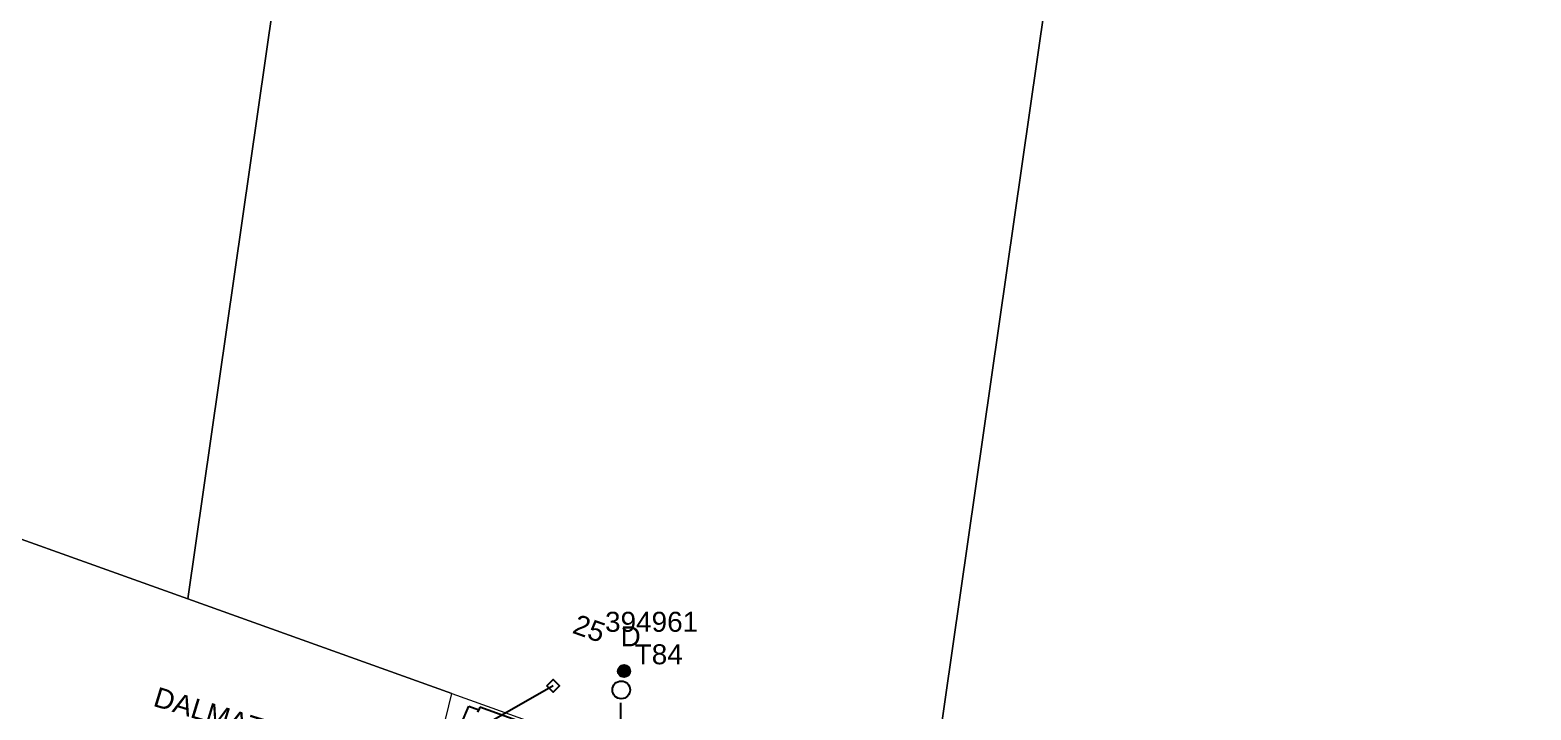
# Model space of a CAD drawing. Header units: metres. Extents: x 302050 to 303650, y 6239465 to 6240758.
# Drawn here: x 302269.6 to 302404.8, y 6240220.6 to 6240281.9 of the extents above; entities that cross this region are included whole.
import ezdxf
from ezdxf.enums import TextEntityAlignment as Align

# ---------------------------------------------------------------- set-up
doc = ezdxf.new("R2010")
doc.units = ezdxf.units.M
doc.linetypes.add('Cable Exist UG', pattern=[8.2, 4, -1.2, 1.8, -1.2])
doc.layers.get('0').update_dxf_attribs({"color": 6})
doc.layers.add('Cadastre Land Parcels_SP_EXT', color=9, linetype='Continuous', lineweight=5)
doc.layers.add('Cadastre Roads_SP_EXT', color=9, linetype='Continuous', lineweight=5)
for name, color, linetype in [('Duct_SP_EXT', 7, 'Continuous'), ('Notes', 7, 'Continuous'), ('Services_SP_EXT', 7, 'Continuous'), ('Trench_SP_EXT', 7, 'Continuous')]:
    doc.layers.add(name, color=color, linetype=linetype)
doc.styles.get("Standard").update_dxf_attribs({"font": 'arial.ttf'})

# ---------------------------------------------------------------- blocks, each defined once
blk = doc.blocks.new('DUCT_EXT')
blk.add_circle((0, 0.8), 0.8)
at = {"flags": 1}
blk.add_attdef('Z', (0, 0), '', height=0.2, dxfattribs=at)
at = {"flags": 9}
for tag, p in [('DUCT_CODE', (0, 0)), ('XSECT_TYPE', (0, -0.2)), ('STATE', (0, -0.6)), ('FB_REFERENCE', (0, -0.4)), ('NOTES', (0, -0.8))]:
    blk.add_attdef(tag, text='', height=0.2, dxfattribs=at).set_placement(p, align=Align.MIDDLE_LEFT)
blk = doc.blocks.new('CCP_EXT')
at = {"flags": 9}
for tag, p in [('LEGEND', (0, -1.4)), ('STATE', (0, -1.8)), ('LIFE_SUPPORT', (0, -1.6)), ('NOTES', (0, -2))]:
    blk.add_attdef(tag, text='', height=0.2, dxfattribs=at).set_placement(p, align=Align.MIDDLE_LEFT)
blk.add_wipeout([(0, 0.57), (0.57, 0), (0, -0.57), (-0.57, 0)])
blk.add_lwpolyline([(-0.57, 0), (0, 0.57), (0.57, 0), (0, -0.57), (-0.57, 0)])
at = {"flags": 1}
blk.add_attdef('Z', (0, 0), '', height=0.2, dxfattribs=at)
at = {"flags": 9}
for tag, p in [('CCP_TYPE', (0, 0)), ('CONSTRUCTED_VOLTAGE', (0, -0.2)), ('OPERATING_VOLTAGE', (0, -0.6)), ('ORIENTATION', (0, -0.8)), ('OWNED_BY', (0, -1)), ('NO_PHASES', (0, -0.4)), ('USAGE', (0, -1.2))]:
    blk.add_attdef(tag, text='', height=0.2, dxfattribs=at).set_placement(p, align=Align.MIDDLE_LEFT)
blk = doc.blocks.new('CABLE_LARGE_EXT')
h = blk.add_hatch(color=256)
edge = h.paths.add_edge_path()
edge.add_arc((0, 0.55), 0.55, 0, 360)
blk.add_circle((0, 0.55), 0.55)
at = {"flags": 1}
blk.add_attdef('Z', (0, 0), '', height=0.2, dxfattribs=at)
at = {"flags": 9}
for tag, p in [('COND_CODE', (0, 0)), ('STATE', (0, -0.4)), ('XSECT_SIZE', (0, -0.6)), ('FB_REFERENCE', (0, -0.2)), ('NOTES', (0, -0.8))]:
    blk.add_attdef(tag, text='', height=0.2, dxfattribs=at).set_placement(p, align=Align.MIDDLE_LEFT)

msp = doc.modelspace()

# ---------------------------------------------------------------- linework, layer by layer
at = {"layer": 'Cadastre Land Parcels_SP_EXT', "linetype": 'Continuous'}
for points in [[(302325.09, 6240518.38), (302311.63, 6240521.71), (302256.3, 6240535.4), (302216.01, 6240254.87), (302226.33, 6240251.18), (302258.25, 6240239.74), (302283.77, 6240230.6), (302325.09, 6240518.38)], [(302392.26, 6240501.76), (302376.43, 6240505.67), (302325.09, 6240518.38), (302283.77, 6240230.6), (302307.57, 6240222.07), (302333.04, 6240212.95), (302349.92, 6240206.9), (302392.26, 6240501.76)], [(302454.45, 6240342.92), (302421.85, 6240494.44), (302392.26, 6240501.76), (302349.92, 6240206.9), (302383.57, 6240194.84), (302409.63, 6240185.5), (302418.79, 6240182.22), (302454.45, 6240342.92)]]:
    msp.add_lwpolyline(points, close=True, dxfattribs=at)
at = {"layer": 'Cadastre Roads_SP_EXT', "linetype": 'Continuous'}
msp.add_lwpolyline([(302269.12, 6240214.04), (302270.81, 6240213.5), (302272.5, 6240212.96), (302274.18, 6240212.41), (302275.87, 6240211.85), (302277.52, 6240211.27), (302279.16, 6240210.69), (302280.81, 6240210.1), (302282.45, 6240209.51), (302284.09, 6240208.9), (302285.81, 6240208.5), (302290.73, 6240206.65), (302302.77, 6240202.33), (302307.57, 6240222.07), (302307.57, 6240222.07), (302283.77, 6240230.6), (302258.25, 6240239.74)], dxfattribs=at)
at = {"layer": 'Duct_SP_EXT'}
for p, q in [((302309.91, 6240220.38), (302310, 6240220.61)), ((302310.08, 6240220.84), (302310, 6240220.61)), ((302333.94, 6240212.29), (302310.08, 6240220.84))]:
    msp.add_line(p, q, dxfattribs=at)
msp.add_lwpolyline([(302322.77, 6240221.22), (302322.77, 6240219.8), (302321.7, 6240216.84)], dxfattribs=at)
at = {"layer": 'Trench_SP_EXT', "linetype": 'Cable Exist UG'}
msp.add_lwpolyline([(302307.7, 6240217.69), (302309.09, 6240220.93), (302309.09, 6240220.93), (302310, 6240220.61)], dxfattribs=at)

# ---------------------------------------------------------------- block references
at = {"layer": 'Duct_SP_EXT', "rotation": 89.98551969865468}
for name, p in [('CABLE_LARGE_EXT', (302323.63, 6240224.1)), ('DUCT_EXT', (302323.63, 6240222.4))]:
    msp.add_blockref(name, p, dxfattribs=at)

# ---------------------------------------------------------------- texts
at = {"layer": 'Cadastre Land Parcels_SP_EXT'}
msp.add_text('25', height=1.8, rotation=340.4172, dxfattribs=at).set_placement((302318.33, 6240227.56))
at = {"layer": 'Duct_SP_EXT'}
for s, p in [('394961', (302321.37, 6240227.64)), ('D', (302322.77, 6240226.33)), ('T84', (302324.04, 6240224.71))]:
    msp.add_text(s, height=1.8, dxfattribs=at).set_placement(p)
at = {"layer": 'Notes'}
msp.add_text('DALMATIA AVE', height=1.8, rotation=343.0297, dxfattribs=at).set_placement((302280.56, 6240220.98))

# ---------------------------------------------------------------- next in the draw order: block references
at = {"layer": 'Services_SP_EXT'}
msp.add_blockref('CCP_EXT', (302316.69, 6240222.77), dxfattribs=at)

# ---------------------------------------------------------------- next in the draw order: linework, layer by layer
msp.add_lwpolyline([(302316.69, 6240222.77), (302307.76, 6240217.67)], dxfattribs=at)

doc.saveas('drawing.dxf')
